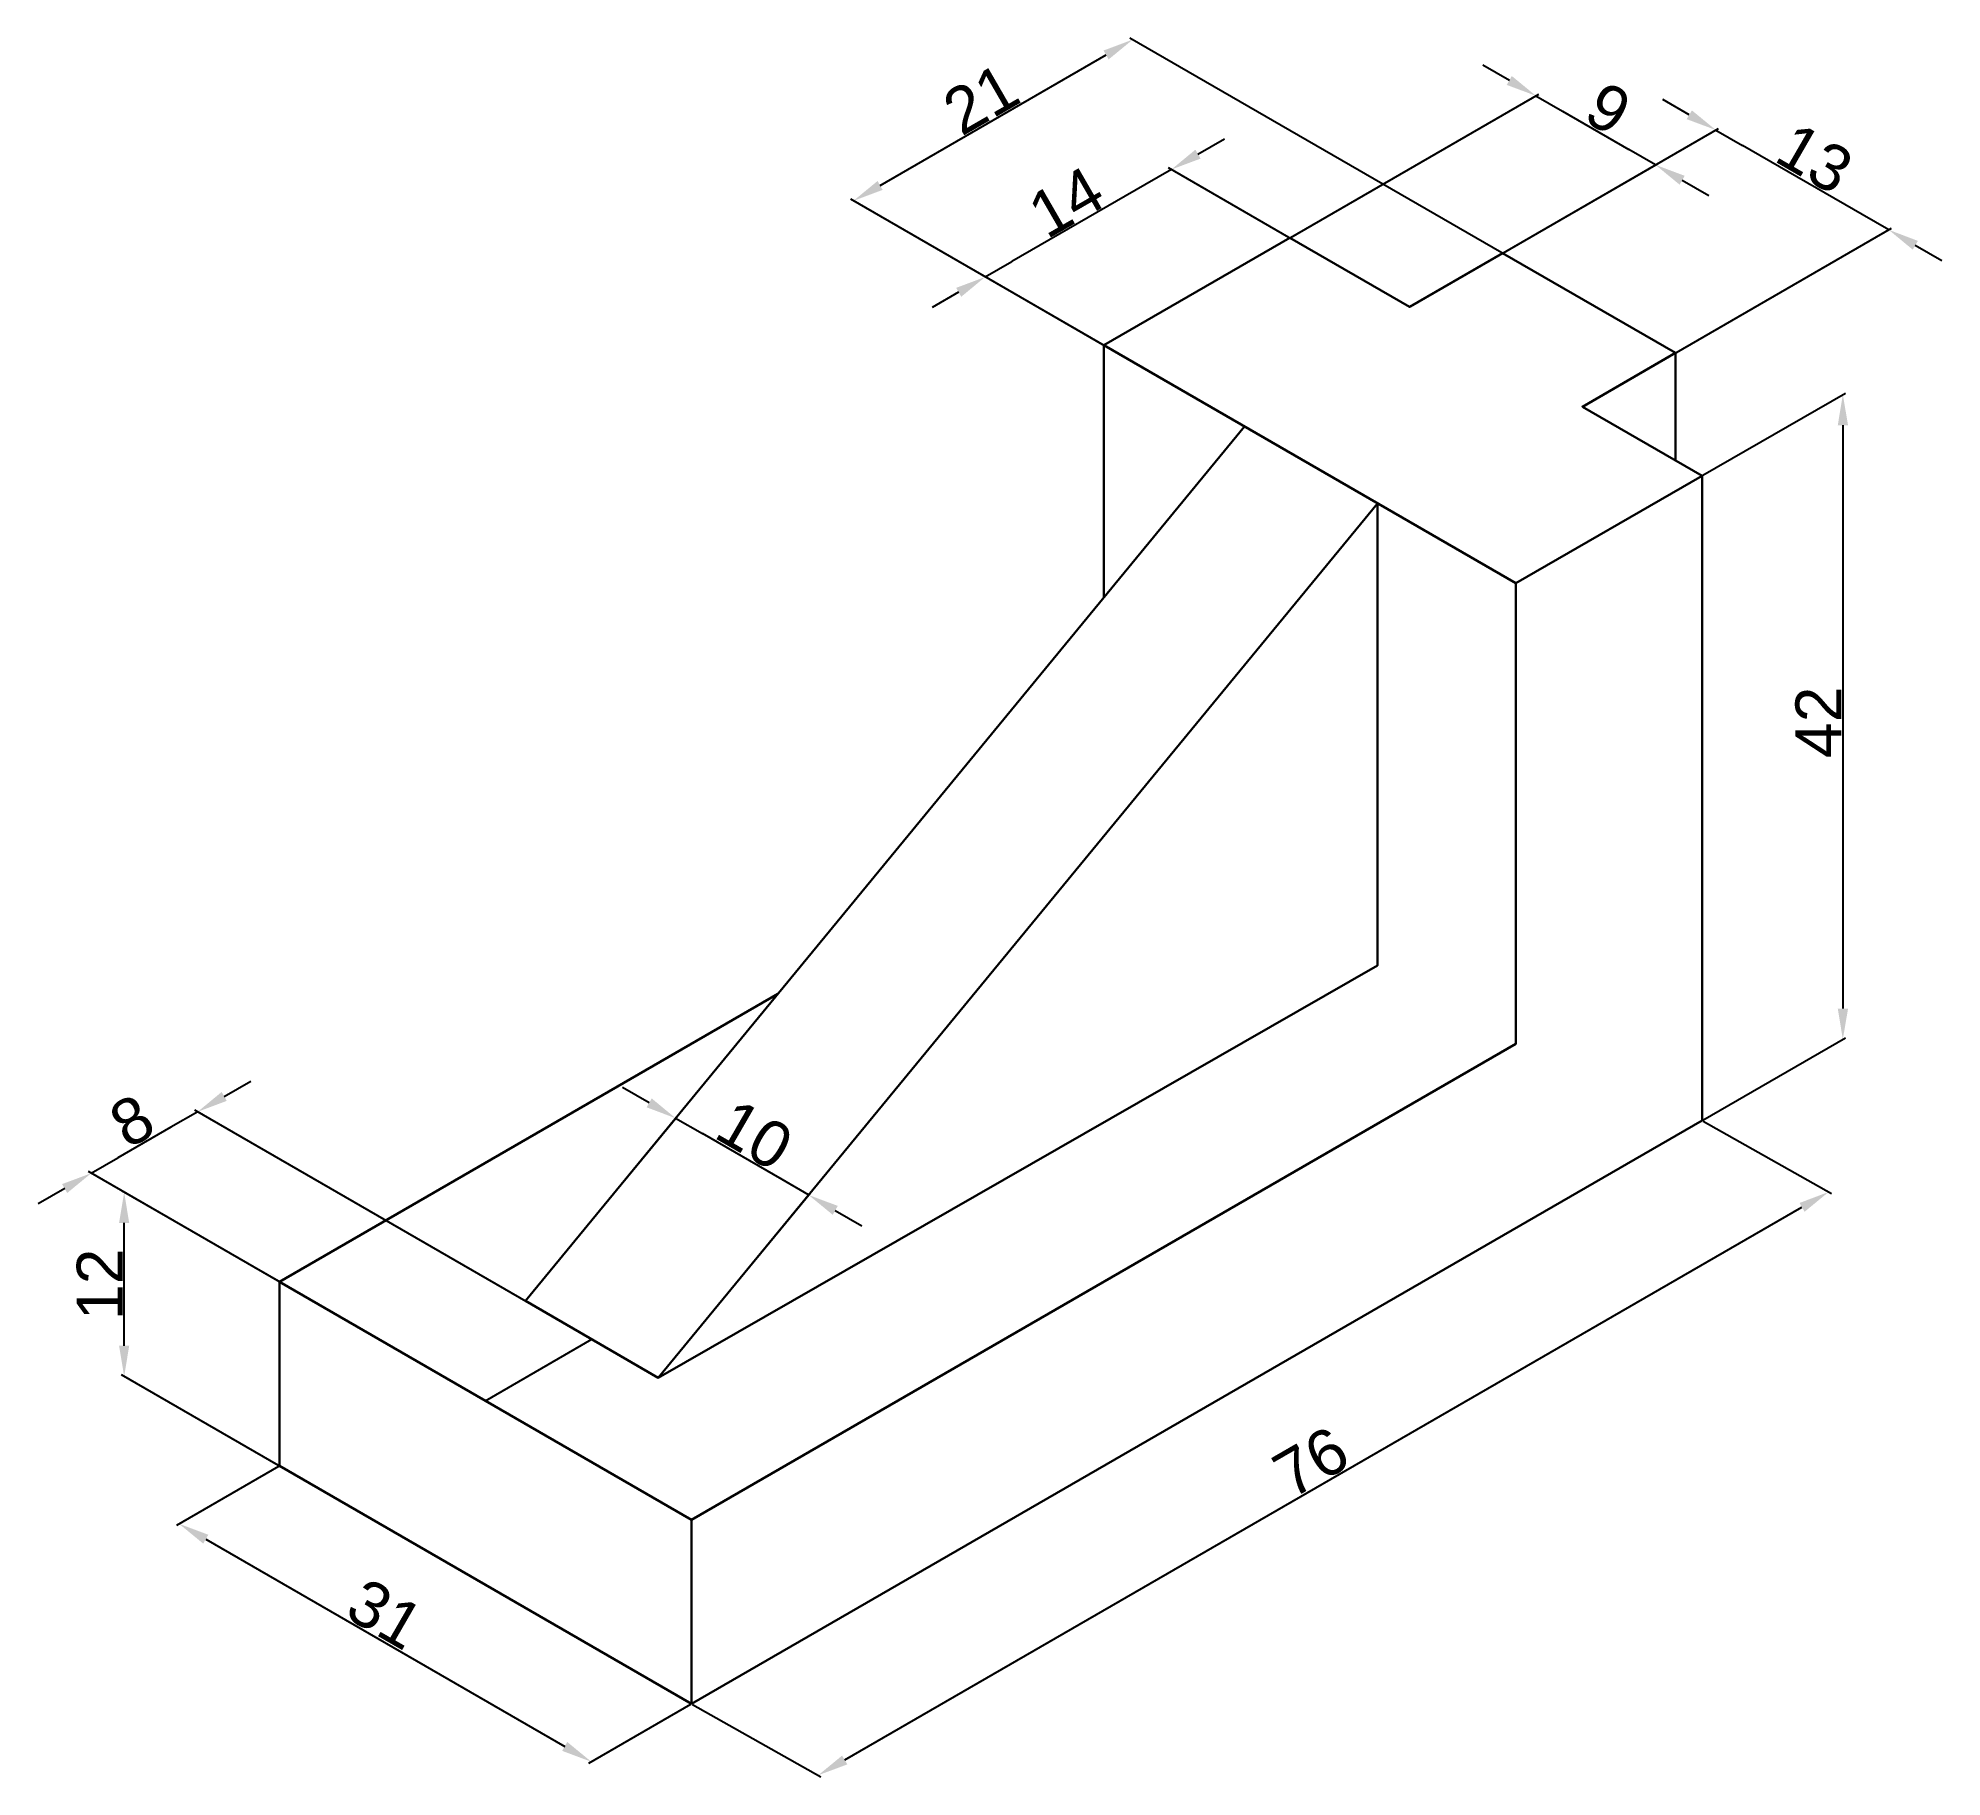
# Model space of a CAD drawing. Header units: millimetres. Extents: x -21 to 103, y -4 to 110.
import ezdxf

# ---------------------------------------------------------------- set-up
doc = ezdxf.new("R2010")
doc.units = ezdxf.units.MM
doc.header["$MEASUREMENT"] = 0
doc.layers.add('dim', color=250, linetype='Continuous', lineweight=25)
doc.layers.add('object', color=170, linetype='Continuous', lineweight=30)
doc.styles.get("Standard").update_dxf_attribs({"font": 'arial.ttf'})
doc.dimstyles.get("Standard").update_dxf_attribs({"dimtxt": 3, "dimasz": 2, "dimexe": 0.18, "dimexo": 0.0625, "dimgap": 0.09, "dimtad": 1, "dimtoh": 1, "dimdec": 0, "dimzin": 0, "dimdsep": 46, "dimtxsty": 'Standard', "dimcen": 0.09, "dimadec": 0, "dimazin": 0, "dimtfac": 1, "dimtdec": 0, "dimtmove": 0, "dimatfit": 3, "dimfxl": 1, "dimtolj": 1, "dimtzin": 0, "dimarcsym": 0})

# ---------------------------------------------------------------- blocks, each defined once
blk = doc.blocks.new('*D1')
at = {"layer": 'Defpoints', "color": 0, "transparency": 16777216}
for p in [(-17.39, 35.75), (15.21, 24.93), (8.28, 20.93)]:
    blk.add_point(p, dxfattribs=at)
at = {"layer": 'dim', "color": 0, "lineweight": -2, "transparency": 16777216}
for p, q in [((-8.73, 40.75), (-7, 41.75)), ((-10.46, 39.75), (-12.2, 38.75)), ((15.15, 24.96), (-10.64, 39.85)), ((-12.2, 38.75), (-15.66, 36.75)), ((-17.39, 35.75), (-15.66, 36.75)), ((-19.12, 34.75), (-20.86, 33.75)), ((8.22, 20.96), (-17.57, 35.85))]:
    blk.add_line(p, q, dxfattribs=at)
at = {"layer": 'dim', "color": 0, "transparency": 16777216}
for points in [[(-8.9, 41.04), (-8.57, 40.46), (-10.46, 39.75)], [(-19.29, 35.04), (-18.96, 34.46), (-17.39, 35.75)]]:
    blk.add_solid(points, dxfattribs=at)
at = {"layer": 'dim', "color": 0, "transparency": 16777216, "insert": (-14.74, 39.15), "char_height": 3, "attachment_point": 5, "rotation": 30}
blk.add_mtext('\\A1;8', dxfattribs=at)
blk = doc.blocks.new('*D2')
at = {"layer": 'Defpoints', "color": 0, "transparency": 16777216}
for p in [(-15.25, 34.51), (-5.14, 28.68), (-5.14, 16.68)]:
    blk.add_point(p, dxfattribs=at)
at = {"layer": 'dim', "color": 0, "lineweight": -2, "transparency": 16777216}
for p, q in [((-5.2, 28.71), (-15.43, 34.61)), ((-15.25, 24.51), (-15.25, 32.51)), ((-5.2, 16.71), (-15.43, 22.61))]:
    blk.add_line(p, q, dxfattribs=at)
at = {"layer": 'dim', "color": 0, "transparency": 16777216}
for points in [[(-15.58, 32.51), (-14.92, 32.51), (-15.25, 34.51)], [(-15.58, 24.51), (-14.92, 24.51), (-15.25, 22.51)]]:
    blk.add_solid(points, dxfattribs=at)
at = {"layer": 'dim', "color": 0, "transparency": 16777216, "insert": (-16.84, 28.51), "char_height": 3, "attachment_point": 5, "rotation": 90}
blk.add_mtext('\\A1;12', dxfattribs=at)
blk = doc.blocks.new('*D3')
at = {"layer": 'Defpoints', "color": 0, "transparency": 16777216}
for p in [(-5.14, 16.68), (21.7, 1.18), (15.18, -2.59)]:
    blk.add_point(p, dxfattribs=at)
at = {"layer": 'dim', "color": 0, "lineweight": -2, "transparency": 16777216}
for p, q in [((-5.2, 16.64), (-11.85, 12.8)), ((-9.94, 11.91), (13.45, -1.59)), ((21.64, 1.14), (15, -2.7))]:
    blk.add_line(p, q, dxfattribs=at)
at = {"layer": 'dim', "color": 0, "transparency": 16777216}
for points in [[(-9.77, 12.2), (-10.1, 11.62), (-11.67, 12.91)], [(13.61, -1.3), (13.28, -1.88), (15.18, -2.59)]]:
    blk.add_solid(points, dxfattribs=at)
at = {"layer": 'dim', "color": 0, "transparency": 16777216, "insert": (1.75, 7.03), "char_height": 3, "attachment_point": 5, "rotation": 330}
blk.add_mtext('\\A1;31', dxfattribs=at)
blk = doc.blocks.new('*D4')
at = {"layer": 'Defpoints', "color": 0, "transparency": 16777216}
for p in [(20.67, 39.33), (10.88, 27.43), (19.54, 22.43)]:
    blk.add_point(p, dxfattribs=at)
at = {"layer": 'dim', "color": 0, "lineweight": -2, "transparency": 16777216}
for p, q in [((18.94, 40.33), (17.21, 41.33)), ((10.92, 27.48), (20.79, 39.47)), ((20.67, 39.33), (22.41, 38.33)), ((27.6, 35.33), (22.41, 38.33)), ((29.33, 34.33), (27.6, 35.33)), ((19.58, 22.48), (29.45, 34.47)), ((31.07, 33.33), (32.8, 32.33))]:
    blk.add_line(p, q, dxfattribs=at)
at = {"layer": 'dim', "color": 0, "transparency": 16777216}
for points in [[(19.11, 40.62), (18.78, 40.04), (20.67, 39.33)], [(31.23, 33.62), (30.9, 33.04), (29.33, 34.33)]]:
    blk.add_solid(points, dxfattribs=at)
at = {"layer": 'dim', "color": 0, "transparency": 16777216, "insert": (25.81, 38.24), "char_height": 3, "attachment_point": 5, "rotation": 330}
blk.add_mtext('\\A1;10', dxfattribs=at)
blk = doc.blocks.new('*D5')
at = {"layer": 'Defpoints', "color": 0, "transparency": 16777216}
for p in [(50.44, 109.59), (74.53, 95.68), (56.35, 85.18)]:
    blk.add_point(p, dxfattribs=at)
at = {"layer": 'dim', "color": 0, "lineweight": -2, "transparency": 16777216}
for p, q in [((74.47, 95.71), (50.26, 109.69)), ((33.98, 100.09), (48.71, 108.59)), ((56.28, 85.21), (32.07, 99.19))]:
    blk.add_line(p, q, dxfattribs=at)
at = {"layer": 'dim', "color": 0, "transparency": 16777216}
for points in [[(48.54, 108.88), (48.87, 108.3), (50.44, 109.59)], [(33.82, 100.38), (34.15, 99.8), (32.25, 99.09)]]:
    blk.add_solid(points, dxfattribs=at)
at = {"layer": 'dim', "color": 0, "transparency": 16777216, "insert": (40.55, 105.72), "char_height": 3, "attachment_point": 5, "rotation": 30}
blk.add_mtext('\\A1;21', dxfattribs=at)
blk = doc.blocks.new('*D6')
at = {"layer": 'Defpoints', "color": 0, "transparency": 16777216}
for p in [(60.68, 96.68), (40.83, 94.13), (48.55, 89.68)]:
    blk.add_point(p, dxfattribs=at)
at = {"layer": 'dim', "color": 0, "lineweight": -2, "transparency": 16777216}
for p, q in [((54.69, 102.13), (56.42, 103.13)), ((52.96, 101.13), (51.23, 100.13)), ((60.61, 96.71), (52.78, 101.24)), ((51.23, 100.13), (42.57, 95.13)), ((40.83, 94.13), (42.57, 95.13)), ((39.1, 93.13), (37.37, 92.13)), ((48.49, 89.71), (40.65, 94.24))]:
    blk.add_line(p, q, dxfattribs=at)
at = {"layer": 'dim', "color": 0, "transparency": 16777216}
for points in [[(54.52, 102.42), (54.86, 101.84), (52.96, 101.13)], [(38.94, 93.42), (39.27, 92.84), (40.83, 94.13)]]:
    blk.add_solid(points, dxfattribs=at)
at = {"layer": 'dim', "color": 0, "transparency": 16777216, "insert": (46.1, 99.01), "char_height": 3, "attachment_point": 5, "rotation": 30}
blk.add_mtext('\\A1;14', dxfattribs=at)
blk = doc.blocks.new('*D7')
at = {"layer": 'Defpoints', "color": 0, "transparency": 16777216}
for p in [(84.49, 101.43), (60.68, 96.68), (68.47, 92.18)]:
    blk.add_point(p, dxfattribs=at)
at = {"layer": 'dim', "color": 0, "lineweight": -2, "transparency": 16777216}
for p, q in [((74.97, 106.93), (73.24, 107.93)), ((60.74, 96.71), (76.88, 106.03)), ((76.7, 105.93), (78.43, 104.93)), ((78.43, 104.93), (82.76, 102.43)), ((84.49, 101.43), (82.76, 102.43)), ((68.53, 92.21), (84.67, 101.53)), ((86.23, 100.43), (87.96, 99.43))]:
    blk.add_line(p, q, dxfattribs=at)
at = {"layer": 'dim', "color": 0, "transparency": 16777216}
for points in [[(75.13, 107.22), (74.8, 106.64), (76.7, 105.93)], [(86.39, 100.72), (86.06, 100.14), (84.49, 101.43)]]:
    blk.add_solid(points, dxfattribs=at)
at = {"layer": 'dim', "color": 0, "transparency": 16777216, "insert": (81.41, 105.08), "char_height": 3, "attachment_point": 5, "rotation": 330}
blk.add_mtext('\\A1;9', dxfattribs=at)
blk = doc.blocks.new('*D8')
at = {"layer": 'Defpoints', "color": 0, "transparency": 16777216}
for p in [(88.42, 103.7), (74.53, 95.68), (85.79, 89.18)]:
    blk.add_point(p, dxfattribs=at)
at = {"layer": 'dim', "color": 0, "lineweight": -2, "transparency": 16777216}
for p, q in [((86.69, 104.7), (84.96, 105.7)), ((74.59, 95.71), (88.6, 103.8)), ((88.42, 103.7), (90.15, 102.7)), ((97.95, 98.2), (90.15, 102.7)), ((99.68, 97.2), (97.95, 98.2)), ((85.85, 89.21), (99.86, 97.3)), ((101.41, 96.2), (103.14, 95.2))]:
    blk.add_line(p, q, dxfattribs=at)
at = {"layer": 'dim', "color": 0, "transparency": 16777216}
for points in [[(86.86, 104.98), (86.52, 104.41), (88.42, 103.7)], [(101.58, 96.48), (101.24, 95.91), (99.68, 97.2)]]:
    blk.add_solid(points, dxfattribs=at)
at = {"layer": 'dim', "color": 0, "transparency": 16777216, "insert": (94.86, 101.85), "char_height": 3, "attachment_point": 5, "rotation": 330}
blk.add_mtext('\\A1;13', dxfattribs=at)
blk = doc.blocks.new('*D9')
at = {"layer": 'Defpoints', "color": 0, "transparency": 16777216}
for p in [(87.52, 81.18), (96.69, 44.47), (87.52, 39.18)]:
    blk.add_point(p, dxfattribs=at)
at = {"layer": 'dim', "color": 0, "lineweight": -2, "transparency": 16777216}
for p, q in [((87.58, 81.21), (96.87, 86.57)), ((96.69, 84.47), (96.69, 46.47)), ((87.58, 39.21), (96.87, 44.57))]:
    blk.add_line(p, q, dxfattribs=at)
at = {"layer": 'dim', "color": 0, "transparency": 16777216}
for points in [[(96.36, 84.47), (97.03, 84.47), (96.69, 86.47)], [(96.36, 46.47), (97.03, 46.47), (96.69, 44.47)]]:
    blk.add_solid(points, dxfattribs=at)
at = {"layer": 'dim', "color": 0, "transparency": 16777216, "insert": (95.1, 65.12), "char_height": 3, "attachment_point": 5, "rotation": 90}
blk.add_mtext('\\A1;42', dxfattribs=at)
blk = doc.blocks.new('*D10')
at = {"layer": 'Defpoints', "color": 0, "transparency": 16777216}
for p in [(87.52, 39.18), (95.77, 34.53), (21.7, 1.18)]:
    blk.add_point(p, dxfattribs=at)
at = {"layer": 'dim', "color": 0, "lineweight": -2, "transparency": 16777216}
for p, q in [((87.59, 39.14), (95.95, 34.42)), ((31.68, -2.47), (94.03, 33.53)), ((21.77, 1.14), (30.13, -3.58))]:
    blk.add_line(p, q, dxfattribs=at)
at = {"layer": 'dim', "color": 0, "transparency": 16777216}
for points in [[(93.87, 33.81), (94.2, 33.24), (95.77, 34.53)], [(31.51, -2.19), (31.85, -2.76), (29.95, -3.47)]]:
    blk.add_solid(points, dxfattribs=at)
at = {"layer": 'dim', "color": 0, "transparency": 16777216, "insert": (62.05, 16.93), "char_height": 3, "attachment_point": 5, "rotation": 30}
blk.add_mtext('\\A1;76', dxfattribs=at)

msp = doc.modelspace()

# ---------------------------------------------------------------- linework, layer by layer
at = {"layer": 'dim'}
msp.add_line((8.28, 20.93), (15.21, 24.93), dxfattribs=at)
at = {"layer": 'object'}
for p, q in [((48.55, 89.68), (48.55, 73.22)), ((85.79, 82.18), (85.79, 89.18)), ((27.33, 47.43), (-5.14, 28.68))]:
    msp.add_line(p, q, dxfattribs=at)
for points in [[(75.4, 74.18), (48.55, 89.68), (60.68, 96.68), (68.47, 92.18), (74.53, 95.68), (85.79, 89.18), (79.73, 85.68), (87.52, 81.18)], [(57.73, 84.38), (10.88, 27.43), (19.54, 22.43), (66.39, 79.38)], [(19.54, 22.43), (66.39, 49.28), (66.39, 79.38)], [(21.7, 13.18), (-5.14, 28.68), (-5.14, 16.68), (21.7, 1.18)]]:
    msp.add_lwpolyline(points, dxfattribs=at)
msp.add_lwpolyline([(21.7, 1.18), (87.52, 39.18), (87.52, 81.18), (75.4, 74.18), (75.4, 44.18), (21.7, 13.18)], close=True, dxfattribs=at)

# ---------------------------------------------------------------- dimensions: what is measured, and where the dimension line sits
at = {"layer": 'dim'}
for p1, p2, distance, picture, middle in [((56.35, 85.18), (74.53, 95.68), 24.09, '*D5', (40.55, 105.72)), ((60.68, 96.68), (68.47, 92.18), 16.02, '*D7', (81.41, 105.08)), ((85.79, 89.18), (74.53, 95.68), -13.89, '*D8', (94.86, 101.85)), ((60.68, 96.68), (48.55, 89.68), -7.72, '*D6', (46.1, 99.01)), ((19.54, 22.43), (10.88, 27.43), -15.21, '*D4', (25.81, 38.24)), ((21.7, 1.18), (87.52, 39.18), -8.15, '*D10', (62.05, 16.93))]:
    dim = msp.add_aligned_dim(p1=p1, p2=p2, distance=distance, dimstyle='Standard', dxfattribs=at)
    dim.commit()
    dim.dimension.update_dxf_attribs({"geometry": picture, "text_midpoint": middle})
for base, p1, p2, angle, picture, middle, dimtype in [((96.69, 44.47), (87.52, 81.18), (87.52, 39.18), 90, '*D9', (96.69, 65.12), 160), ((-17.39, 35.75), (15.21, 24.93), (8.28, 20.93), 210, '*D1', (-13.93, 37.75), 161), ((-15.25, 34.51), (-5.14, 16.68), (-5.14, 28.68), 90, '*D2', (-15.25, 28.51), 160), ((15.18, -2.59), (-5.14, 16.68), (21.7, 1.18), 330, '*D3', (0.94, 5.63), 161)]:
    dim = msp.add_linear_dim(base=base, p1=p1, p2=p2, angle=angle, dimstyle='Standard', dxfattribs=at)
    dim.commit()
    dim.dimension.update_dxf_attribs({"geometry": picture, "text_midpoint": middle, "dimtype": dimtype})

doc.saveas('drawing.dxf')
